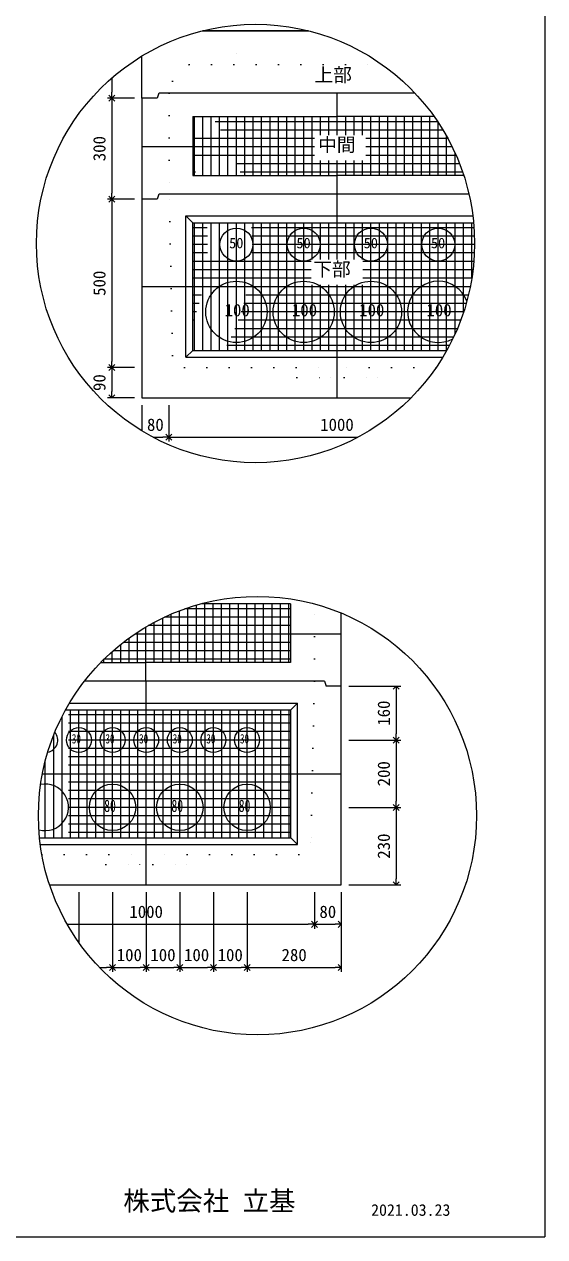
# Model space of a CAD drawing. Units: millimetres, scale not verified. Extents: x -6420 to 6420, y -3029 to 3030.
# Drawn here: x -3826 to -2340, y -2670 to 787 of the extents above; entities that cross this region are included whole.
import ezdxf
from ezdxf.enums import TextEntityAlignment as Align

# ---------------------------------------------------------------- set-up
doc = ezdxf.new("R2010")
doc.units = ezdxf.units.MM
doc.header["$LTSCALE"] = 20
for name, pattern in [('DASHED1', [1.8, 1.2, -0.6]), ('USER2', [50.8, 31.75, -6.35, 6.35, -6.35]), ('USER5', [3.185, 0.01, -3.175])]:
    doc.linetypes.add(name, pattern=pattern)
for name, color, linetype, lineweight in [('0-2_waku', 7, 'Continuous', 18), ('0-3_gaikei', 7, 'Continuous', 18), ('0-4_kakure', 7, 'DASHED1', 5), ('0-5_sunpou', 7, 'Continuous', 5), ('0-7_hole', 7, 'Continuous', 18), ('0-8_uchigawa', 6, 'Continuous', 18), ('0-D_文字１', 7, 'Continuous', 18), ('0-E_コア部分\u3000寸法補助線3', 150, 'USER2', 18), ('0-F_コア部分\u3000寸法補助線2', 150, 'USER2', 18), ('1-0_コア部分\u3000中心補助線', 1, 'Continuous', 18), ('1-1_コア部分\u3000寸法補助線', 7, 'USER2', 5), ('1-2_uchigawa2', 6, 'USER2', 18)]:
    doc.layers.add(name, color=color, linetype=linetype, lineweight=lineweight)
doc.styles.add('ＭＳ ゴシック', font='')
doc.styles.get('ＭＳ ゴシック').set_extended_font_data('MS Gothic')

# ---------------------------------------------------------------- blocks, each defined once
blk = doc.blocks.new('_Open90')
at = {"layer": '0-5_sunpou'}
blk.add_line((0, 0), (-1, 0), dxfattribs=at)
blk.add_lwpolyline([(-0.5, 0.5), (0, 0), (-0.5, -0.5)], dxfattribs=at)

msp = doc.modelspace()

# ---------------------------------------------------------------- linework, layer by layer
at = {"layer": '0-2_waku'}
for p in [(-2340, 3029.6), (-6420, -2670.4), (-6420, -2670.4), (-6420, -2670.4), (-6420, -2670.4)]:
    msp.add_line(p, (-2340, -2670.4), dxfattribs=at)
at = {"layer": '0-3_gaikei'}
for p, q in [((-3316.99, 768.75), (-3244.93, 768.75)), ((-3316.99, 768.75), (-3244.93, 768.75)), ((-3316.99, 768.75), (-3244.93, 768.75)), ((-3014.2, 768.75), (-3316.99, 768.75)), ((-3316.93, 768.75), (-3014.2, 768.75)), ((-3316.93, 768.75), (-3014.2, 768.75)), ((-3489.73, 576.75), (-3489.73, 696.76)), ((-3441.73, 591.15), (-3446.53, 576.75)), ((-2932.11, 591.15), (-3440.91, 591.15)), ((-2710.81, 591.15), (-2932.93, 591.15)), ((-3489.73, 576.75), (-3489.73, -277.65)), ((-3446.53, 576.75), (-3489.73, 576.75)), ((-3446.53, 576.75), (-3489.73, 576.75)), ((-3446.53, 288.75), (-3489.73, 288.75)), ((-3446.53, 288.75), (-3489.73, 288.75)), ((-3441.73, 303.15), (-3446.53, 288.75)), ((-2932.11, 303.15), (-3440.91, 303.15)), ((-2556.52, 303.15), (-2932.93, 303.15)), ((-3489.73, -277.65), (-2721.32, -277.65)), ((-3489.73, -277.65), (-2721.32, -277.65)), ((-3489.73, -277.65), (-2721.32, -277.65)), ((-2920.8, -1369.1), (-2920.8, -891.83)), ((-2968.8, -1085.9), (-2964, -1100.3)), ((-2920.8, -1100.3), (-2964, -1100.3))]:
    msp.add_line(p, q, dxfattribs=at)
for points in [[(-3753.21, -1666.7), (-2920.8, -1666.7), (-2920.8, -1100.3)], [(-3741.02, -1666.7), (-2920.8, -1666.7), (-2920.8, -1100.3)], [(-2968.8, -1085.9), (-3477.6, -1085.9), (-3653.68, -1085.9)]]:
    msp.add_lwpolyline(points, dxfattribs=at)
at = {"layer": '0-4_kakure', "linetype": 'USER5', "lineweight": 18}
for p, q in [((-3220.93, 768.75), (-3220.93, 784.9)), ((-3220.93, 768.75), (-3220.93, 672.75)), ((-3402.51, 624.75), (-3354.51, 672.75)), ((-3354.51, 672.75), (-2804.81, 672.75)), ((-3402.51, 624.75), (-3412.11, 591.15)), ((-3412.11, 591.15), (-3412.11, 303.15)), ((-3402.21, -157.65), (-3412.11, 303.15)), ((-3402.21, -157.65), (-3367.87, -191.25)), ((-3367.87, -191.25), (-2932.11, -191.25)), ((-3047.31, -220.05), (-3076.11, -191.25)), ((-2649.92, -191.25), (-2932.11, -191.25)), ((-2816.91, -220.05), (-2788.11, -191.25)), ((-3047.31, -220.05), (-2951.31, -220.05)), ((-2951.31, -220.05), (-2947.47, -277.65)), ((-2912.91, -220.05), (-2916.75, -277.65)), ((-2912.91, -220.05), (-2816.91, -220.05)), ((-2997.59, -1085.9), (-2997.59, -865.72)), ((-2997.59, -1085.9), (-3007.5, -1546.7)), ((-3007.5, -1546.7), (-3041.83, -1580.3)), ((-3775.24, -1580.3), (-3477.59, -1580.3)), ((-3592.79, -1609.1), (-3621.59, -1580.3)), ((-3041.83, -1580.3), (-3477.59, -1580.3)), ((-3362.39, -1609.1), (-3333.59, -1580.3)), ((-3592.79, -1609.1), (-3496.79, -1609.1)), ((-3496.79, -1609.1), (-3492.95, -1666.7)), ((-3458.39, -1609.1), (-3462.23, -1666.7)), ((-3458.39, -1609.1), (-3362.39, -1609.1))]:
    msp.add_line(p, q, dxfattribs=at)
at = {"layer": '0-5_sunpou', "color": 150, "lineweight": 18}
for p, q in [((-3575.48, 634.24), (-3575.48, 594.03)), ((-3510.85, 576.75), (-3587.96, 576.75)), ((-3531.97, 576.75), (-3587.96, 576.75)), ((-3575.48, 559.47), (-3575.48, 306.03)), ((-3510.85, 288.75), (-3587.96, 288.75)), ((-3510.85, 288.75), (-3587.96, 288.75)), ((-3575.48, 271.47), (-3575.48, -173.97)), ((-3510.85, -191.25), (-3587.96, -191.25)), ((-3531.97, -191.25), (-3587.96, -191.25)), ((-3575.48, -208.53), (-3575.48, -260.37)), ((-3510.85, -277.65), (-3587.96, -277.65)), ((-3489.73, -298.77), (-3489.73, -372.39)), ((-3412.93, -298.77), (-3412.93, -402.85)), ((-3412.93, -298.77), (-3412.93, -402.85)), ((-3458.02, -390.37), (-3430.21, -390.37)), ((-3395.65, -390.37), (-2873.17, -390.37)), ((-2899.68, -1100.3), (-2751.26, -1100.3)), ((-2763.74, -1117.58), (-2763.74, -1236.62)), ((-2899.68, -1253.9), (-2751.26, -1253.9)), ((-2899.68, -1253.9), (-2751.26, -1253.9)), ((-2763.74, -1271.18), (-2763.74, -1428.62)), ((-2899.68, -1445.9), (-2751.26, -1445.9)), ((-2899.68, -1445.9), (-2751.26, -1445.9)), ((-2763.74, -1463.18), (-2763.74, -1649.42)), ((-3669.59, -1687.82), (-3669.59, -1831.56)), ((-3573.59, -1687.82), (-3573.59, -1915.1)), ((-3573.59, -1687.82), (-3573.59, -1915.1)), ((-3477.59, -1687.82), (-3477.59, -1915.1)), ((-3477.59, -1687.82), (-3477.59, -1915.1)), ((-3381.59, -1687.82), (-3381.59, -1915.1)), ((-3381.59, -1687.82), (-3381.59, -1915.1)), ((-3285.59, -1687.82), (-3285.59, -1915.1)), ((-3285.59, -1687.82), (-3285.59, -1915.1)), ((-3189.59, -1687.82), (-3189.59, -1915.1)), ((-3189.59, -1687.82), (-3189.59, -1915.1)), ((-2997.6, -1687.82), (-2997.6, -1791.91)), ((-2997.6, -1687.82), (-2997.6, -1791.91)), ((-2920.8, -1687.82), (-2920.8, -1791.91)), ((-2920.8, -1687.82), (-2920.8, -1915.1)), ((-2899.68, -1666.7), (-2751.26, -1666.7)), ((-3702.89, -1779.43), (-3014.88, -1779.43)), ((-2980.32, -1779.43), (-2938.08, -1779.43)), ((-3610.75, -1902.62), (-3590.87, -1902.62)), ((-3556.31, -1902.62), (-3494.87, -1902.62)), ((-3460.31, -1902.62), (-3398.87, -1902.62)), ((-3364.31, -1902.62), (-3302.87, -1902.62)), ((-3268.31, -1902.62), (-3206.87, -1902.62)), ((-3172.31, -1902.62), (-2938.08, -1902.62))]:
    msp.add_line(p, q, dxfattribs=at)
for centre in [(-3165.59, 162.19), (-3159.98, -1469.43)]:
    msp.add_circle(centre, 625.17, dxfattribs=at)
at = {"layer": '0-7_hole'}
for centre, radius in [((-3220.11, 159.15), 47.04), ((-3028.11, 159.15), 47.04), ((-2836.11, 159.15), 47.04), ((-2644.11, 159.15), 47.04), ((-3220.11, -32.85), 87.36), ((-3028.11, -32.85), 87.36), ((-2836.11, -32.85), 87.36), ((-3669.59, -1253.9), 35.52), ((-3573.59, -1253.9), 35.52), ((-3477.59, -1253.9), 35.52), ((-3381.59, -1253.9), 35.52), ((-3285.59, -1253.9), 35.52), ((-3189.59, -1253.9), 35.52), ((-3573.59, -1445.9), 66.24), ((-3381.59, -1445.9), 66.24), ((-3189.59, -1445.9), 66.24)]:
    msp.add_circle(centre, radius, dxfattribs=at)
for centre, radius, start, end in [((-2644.11, -32.85), 87.36, 20.66629, 298.32089), ((-3765.59, -1253.9), 35.52, 281.59033, 39.2294), ((-3765.59, -1445.9), 66.24, 253.99064, 101.55918)]:
    msp.add_arc(centre, radius, start, end, dxfattribs=at)
at = {"layer": '0-8_uchigawa'}
for p, q in [((-3364.11, 240.75), (-3344.91, 221.55)), ((-3364.11, -162.45), (-3364.11, 240.75)), ((-3344.91, 221.55), (-2932.11, 221.55)), ((-3344.91, -143.25), (-3344.91, 221.55)), ((-2932.11, 221.55), (-2543.25, 221.55)), ((-3364.11, -162.45), (-3344.91, -143.25)), ((-3364.11, -162.45), (-2631.32, -162.45)), ((-3344.91, -143.25), (-2620.12, -143.25)), ((-3064.79, -1532.3), (-3064.79, -1167.5)), ((-3045.59, -1551.5), (-3045.59, -1148.3)), ((-3781.98, -1532.3), (-3064.79, -1532.3)), ((-3779.74, -1551.5), (-3045.59, -1551.5)), ((-3045.59, -1551.5), (-3064.79, -1532.3))]:
    msp.add_line(p, q, dxfattribs=at)
for points in [[(-3364.11, 240.75), (-2932.11, 240.75), (-2545.38, 240.75)], [(-3707.41, -1167.5), (-3477.59, -1167.5), (-3064.79, -1167.5), (-3045.59, -1148.3)], [(-3696.37, -1148.3), (-3477.59, -1148.3), (-3045.59, -1148.3)]]:
    msp.add_lwpolyline(points, dxfattribs=at)
at = {"layer": '0-E_コア部分\u3000寸法補助線3'}
for p, q in [((-3340.11, 355.95), (-3340.11, 523.95)), ((-3292.11, 355.95), (-3292.11, 523.95)), ((-3244.11, 355.95), (-3244.11, 523.95)), ((-3196.11, 355.95), (-3196.11, 523.95)), ((-3148.11, 355.95), (-3148.11, 523.95)), ((-3100.11, 355.95), (-3100.11, 523.95)), ((-3052.11, 355.95), (-3052.11, 523.95)), ((-3004.11, 355.95), (-3004.11, 523.95)), ((-2956.11, 470.92), (-2956.11, 523.95)), ((-2908.11, 470.92), (-2908.11, 523.95)), ((-2860.11, 470.92), (-2860.11, 523.95)), ((-2812.11, 355.95), (-2812.11, 523.95)), ((-2764.11, 355.95), (-2764.11, 523.95)), ((-2716.11, 355.95), (-2716.11, 523.95)), ((-2668.11, 355.95), (-2668.11, 523.95)), ((-2997.44, 461.55), (-3344.91, 461.55)), ((-2616.76, 461.55), (-2850.56, 461.55)), ((-2620.11, 355.95), (-2620.11, 467.62)), ((-2997.44, 413.55), (-3344.91, 413.55)), ((-2956.11, 355.95), (-2956.11, 399.05)), ((-2908.11, 355.95), (-2908.11, 399.05)), ((-2860.11, 355.95), (-2860.11, 399.05)), ((-2593.18, 413.55), (-2850.56, 413.55)), ((-2572.11, 355.95), (-2572.11, 358.7)), ((-3340.11, -143.25), (-3340.11, 221.55)), ((-3292.11, -143.25), (-3292.11, 221.55)), ((-3244.11, -143.25), (-3244.11, 221.55)), ((-3196.11, -143.25), (-3196.11, 221.55)), ((-3148.11, -143.25), (-3148.11, 221.55)), ((-3100.11, -143.25), (-3100.11, 221.55)), ((-3052.11, -143.25), (-3052.11, 221.55)), ((-3004.11, 116.52), (-3004.11, 221.55)), ((-2956.11, 116.52), (-2956.11, 221.55)), ((-2908.11, 116.52), (-2908.11, 221.55)), ((-2860.11, 116.52), (-2860.11, 221.55)), ((-2812.11, -143.25), (-2812.11, 221.55)), ((-2764.11, -143.25), (-2764.11, 221.55)), ((-2716.11, -143.25), (-2716.11, 221.55)), ((-2668.11, -143.25), (-2668.11, 221.55)), ((-2620.11, -143.25), (-2620.11, 221.55)), ((-2572.11, -34.33), (-2572.11, 221.55)), ((-2542.04, 207.15), (-3344.91, 207.15)), ((-2540.43, 159.15), (-3344.91, 159.15)), ((-3006.28, 111.15), (-3344.91, 111.15)), ((-2542.51, 111.15), (-2859.39, 111.15)), ((-3006.28, 63.15), (-3344.91, 63.15)), ((-3004.11, -143.25), (-3004.11, 44.65)), ((-2956.11, -143.25), (-2956.11, 44.65)), ((-2908.11, -143.25), (-2908.11, 44.65)), ((-2860.11, -143.25), (-2860.11, 44.65)), ((-2548.32, 63.15), (-2859.39, 63.15)), ((-2557.96, 15.15), (-3344.91, 15.15)), ((-2571.63, -32.85), (-3344.91, -32.85)), ((-2589.6, -80.85), (-3344.91, -80.85)), ((-2612.3, -128.85), (-3344.91, -128.85)), ((-3406.41, -1033.1), (-3406.41, -894.88)), ((-3358.41, -1033.1), (-3358.41, -876.59)), ((-3310.41, -1033.1), (-3310.41, -865.1)), ((-3262.41, -1033.1), (-3262.41, -865.1)), ((-3214.41, -1033.1), (-3214.41, -865.1)), ((-3166.41, -1033.1), (-3166.41, -865.1)), ((-3118.41, -1033.1), (-3118.41, -865.1)), ((-3070.41, -1033.1), (-3070.41, -865.1)), ((-3065.61, -927.5), (-3471.67, -927.5)), ((-3454.41, -1033.1), (-3454.41, -917.94)), ((-3502.41, -1033.1), (-3502.41, -946.39)), ((-3550.41, -1033.1), (-3550.41, -981.17)), ((-3065.61, -975.5), (-3543.22, -975.5)), ((-3598.41, -1033.1), (-3598.41, -1023.77)), ((-3693.59, -1532.3), (-3693.59, -1167.5)), ((-3645.59, -1532.3), (-3645.59, -1167.5)), ((-3597.59, -1532.3), (-3597.59, -1167.5)), ((-3549.59, -1532.3), (-3549.59, -1167.5)), ((-3501.59, -1532.3), (-3501.59, -1167.5)), ((-3453.59, -1532.3), (-3453.59, -1167.5)), ((-3405.59, -1532.3), (-3405.59, -1167.5)), ((-3357.59, -1532.3), (-3357.59, -1167.5)), ((-3309.59, -1532.3), (-3309.59, -1167.5)), ((-3261.59, -1532.3), (-3261.59, -1167.5)), ((-3213.59, -1532.3), (-3213.59, -1167.5)), ((-3165.59, -1532.3), (-3165.59, -1167.5)), ((-3117.59, -1532.3), (-3117.59, -1167.5)), ((-3069.59, -1532.3), (-3069.59, -1167.5)), ((-3064.79, -1181.9), (-3715.11, -1181.9)), ((-3741.59, -1532.3), (-3741.59, -1240.16)), ((-3064.79, -1229.9), (-3737.45, -1229.9)), ((-3064.79, -1277.9), (-3755.09, -1277.9)), ((-3064.79, -1325.9), (-3768.45, -1325.9)), ((-3064.79, -1373.9), (-3777.81, -1373.9)), ((-3064.79, -1421.9), (-3783.34, -1421.9)), ((-3064.79, -1469.9), (-3785.15, -1469.9)), ((-3064.79, -1517.9), (-3783.27, -1517.9))]:
    msp.add_line(p, q, dxfattribs=at)
at = {"layer": '0-F_コア部分\u3000寸法補助線2'}
for p, q in [((-3316.11, 355.95), (-3316.11, 523.95)), ((-3268.11, 355.95), (-3268.11, 523.95)), ((-3220.11, 355.95), (-3220.11, 523.95)), ((-3172.11, 355.95), (-3172.11, 523.95)), ((-3076.11, 355.95), (-3076.11, 523.95)), ((-2980.11, 470.92), (-2980.11, 523.95)), ((-2884.11, 470.92), (-2884.11, 523.95)), ((-2788.11, 355.95), (-2788.11, 523.95)), ((-2692.11, 355.95), (-2692.11, 523.95)), ((-2630.55, 485.55), (-3344.91, 485.55)), ((-2596.11, 355.95), (-2596.11, 420.12)), ((-2583.23, 389.55), (-3344.91, 389.55)), ((-2980.11, 355.95), (-2980.11, 399.05)), ((-2884.11, 355.95), (-2884.11, 399.05)), ((-3268.11, -143.25), (-3268.11, 221.55)), ((-3220.11, -143.25), (-3220.11, 221.55)), ((-3172.11, -143.25), (-3172.11, 221.55)), ((-3076.11, -143.25), (-3076.11, 221.55)), ((-2980.11, 116.52), (-2980.11, 221.55)), ((-2884.11, 116.52), (-2884.11, 221.55)), ((-2788.11, -143.25), (-2788.11, 221.55)), ((-2692.11, -143.25), (-2692.11, 221.55)), ((-2596.11, -95.75), (-2596.11, 221.55)), ((-2540.78, 183.15), (-3344.91, 183.15)), ((-3006.28, 87.15), (-3344.91, 87.15)), ((-2544.95, 87.15), (-2859.39, 87.15)), ((-2980.11, -143.25), (-2980.11, 44.65)), ((-2884.11, -143.25), (-2884.11, 44.65)), ((-2564.28, -8.85), (-3344.91, -8.85)), ((-2600.33, -104.85), (-3344.91, -104.85)), ((-3334.41, -1033.1), (-3334.41, -869.09)), ((-3238.41, -1033.1), (-3238.41, -865.1)), ((-3142.41, -1033.1), (-3142.41, -865.1)), ((-3430.41, -1033.1), (-3430.41, -905.78)), ((-3065.61, -903.5), (-3425.61, -903.5)), ((-3526.41, -1033.1), (-3526.41, -962.91)), ((-3065.61, -999.5), (-3572.3, -999.5)), ((-3621.59, -1532.3), (-3621.59, -1167.5)), ((-3525.59, -1532.3), (-3525.59, -1167.5)), ((-3429.59, -1532.3), (-3429.59, -1167.5)), ((-3333.59, -1532.3), (-3333.59, -1167.5)), ((-3237.59, -1532.3), (-3237.59, -1167.5)), ((-3141.59, -1532.3), (-3141.59, -1167.5)), ((-3064.79, -1205.9), (-3726.89, -1205.9)), ((-3717.59, -1532.3), (-3717.59, -1186.76)), ((-3064.79, -1301.9), (-3762.29, -1301.9)), ((-3765.59, -1532.3), (-3765.59, -1314.28)), ((-3064.79, -1397.9), (-3781.05, -1397.9)), ((-3064.79, -1493.9), (-3784.67, -1493.9))]:
    msp.add_line(p, q, dxfattribs=at)
at = {"layer": '1-0_コア部分\u3000中心補助線'}
for p, q in [((-2932.11, 470.92), (-2932.11, 591.15)), ((-2997.44, 437.55), (-3489.73, 437.55)), ((-2604.33, 437.55), (-2850.56, 437.55)), ((-2932.11, 303.15), (-2932.11, 399.05)), ((-2932.11, 116.52), (-2932.11, 303.15)), ((-3488.91, 39.15), (-2552.65, 39.15)), ((-2932.11, -277.65), (-2932.11, 44.65)), ((-3478.41, -1085.9), (-3478.41, -931.44)), ((-2922.43, -951.5), (-3510.1, -951.5)), ((-3477.59, -1666.7), (-3477.59, -1085.9)), ((-3773.62, -1349.9), (-2920.79, -1349.9))]:
    msp.add_line(p, q, dxfattribs=at)
at = {"layer": '1-1_コア部分\u3000寸法補助線'}
for p, q in [((-3316.11, 355.95), (-3316.11, 523.95)), ((-3220.11, 355.95), (-3220.11, 523.95)), ((-3124.11, 355.95), (-3124.11, 523.95)), ((-3028.11, 355.95), (-3028.11, 523.95)), ((-2836.11, 355.95), (-2836.11, 523.95)), ((-2740.11, 355.95), (-2740.11, 523.95)), ((-2645.81, 509.55), (-3344.91, 509.55)), ((-2644.11, 355.95), (-2644.11, 507)), ((-2574.43, 365.55), (-3344.91, 365.55)), ((-3316.11, -143.25), (-3316.11, 221.55)), ((-3220.11, -143.25), (-3220.11, 221.55)), ((-3124.11, -143.25), (-3124.11, 221.55)), ((-3028.11, -143.25), (-3028.11, 221.55)), ((-2836.11, -143.25), (-2836.11, 221.55)), ((-2740.11, -143.25), (-2740.11, 221.55)), ((-2644.11, -143.25), (-2644.11, 221.55)), ((-2548.11, 64.44), (-2548.11, 221.55)), ((-2541.01, 135.15), (-3344.91, 135.15)), ((-2580.05, -56.85), (-3344.91, -56.85)), ((-3382.41, -1033.1), (-3382.41, -885.17)), ((-3065.61, -879.5), (-3366.91, -879.5)), ((-3286.41, -1033.1), (-3286.41, -865.1)), ((-3190.41, -1033.1), (-3190.41, -865.1)), ((-3094.41, -1033.1), (-3094.41, -865.1)), ((-3574.41, -1033.1), (-3574.41, -1001.37)), ((-3065.61, -1023.5), (-3598.14, -1023.5)), ((-3669.59, -1532.3), (-3669.59, -1167.5)), ((-3573.59, -1532.3), (-3573.59, -1167.5)), ((-3381.59, -1532.3), (-3381.59, -1167.5)), ((-3285.59, -1532.3), (-3285.59, -1167.5)), ((-3189.59, -1532.3), (-3189.59, -1167.5)), ((-3093.59, -1532.3), (-3093.59, -1167.5)), ((-3064.79, -1253.9), (-3746.83, -1253.9)), ((-3765.59, -1532.3), (-3765.59, -1314.28)), ((-3064.79, -1445.9), (-3784.71, -1445.9))]:
    msp.add_line(p, q, dxfattribs=at)
at = {"layer": '1-2_uchigawa2'}
for p, q in [((-3344.91, 523.95), (-2932.11, 523.95)), ((-3344.91, 523.95), (-3344.91, 355.95)), ((-2655.73, 523.95), (-2932.11, 523.95)), ((-3344.91, 355.95), (-2932.11, 355.95)), ((-2571.21, 355.95), (-2932.11, 355.95)), ((-3065.61, -865.1), (-3320.05, -865.1)), ((-3065.61, -865.1), (-3065.61, -1033.1)), ((-3607.7, -1033.1), (-3478.41, -1033.1)), ((-3065.61, -1033.1), (-3478.41, -1033.1))]:
    msp.add_line(p, q, dxfattribs=at)

# ---------------------------------------------------------------- block references
at = {"layer": '0-5_sunpou', "xscale": 17.28, "yscale": 17.28}
for p, rotation in [((-3575.48, 576.75), 270), ((-3575.48, 576.75), 90), ((-3575.48, 288.75), 270), ((-3575.48, 288.75), 90), ((-3575.48, -191.25), 270), ((-3575.48, -191.25), 90), ((-3575.48, -277.65), 270), ((-3412.93, -390.37), 180), ((-2763.74, -1100.3), 90), ((-2763.74, -1253.9), 270), ((-2763.74, -1253.9), 90), ((-2763.74, -1445.9), 270), ((-2763.74, -1445.9), 90), ((-2763.74, -1666.7), 270), ((-2997.6, -1779.43), 180), ((-3573.59, -1902.62), 180), ((-3477.59, -1902.62), 180), ((-3381.59, -1902.62), 180), ((-3285.59, -1902.62), 180), ((-3189.59, -1902.62), 180)]:
    msp.add_blockref('_Open90', p, dxfattribs=dict(at, rotation=rotation))
for p in [(-3412.93, -390.37), (-2997.6, -1779.43), (-2920.8, -1779.43), (-3573.59, -1902.62), (-3477.59, -1902.62), (-3381.59, -1902.62), (-3285.59, -1902.62), (-3189.59, -1902.62), (-2920.8, -1902.62)]:
    msp.add_blockref('_Open90', p, dxfattribs=at)

# ---------------------------------------------------------------- texts
at = {"layer": '0-5_sunpou', "style": 'ＭＳ ゴシック'}
for s, p in [('300', (-3583.16, 396.75)), ('500', (-3583.16, 12.75)), ('90', (-3583.16, -258.45)), ('160', (-2771.42, -1213.1)), ('200', (-2771.42, -1385.9)), ('230', (-2771.42, -1592.3))]:
    msp.add_text(s, height=35.19, rotation=90, dxfattribs=at).set_placement(p, align=Align.BOTTOM_LEFT)
for s, p in [('80', (-3475.33, -382.69)), ('1000', (-2980.93, -382.69)), ('1000', (-3525.6, -1771.75)), ('80', (-2983.2, -1771.75)), ('100', (-3561.59, -1894.94)), ('100', (-3465.59, -1894.94)), ('100', (-3369.59, -1894.94)), ('100', (-3273.59, -1894.94)), ('280', (-3091.2, -1894.94))]:
    msp.add_text(s, height=35.19, dxfattribs=at).set_placement(p, align=Align.BOTTOM_LEFT)
at = {"layer": '0-D_文字１', "style": 'ＭＳ ゴシック'}
for s, height, p in [('上部', 39.1, (-2997.19, 611.9)), ('中間', 39.1, (-2986.89, 412.61)), ('50', 29.91, (-3240.84, 139.62)), ('50', 29.91, (-3048.84, 139.62)), ('50', 29.91, (-2856.84, 139.62)), ('50', 29.91, (-2664.84, 139.62)), ('下部', 39.1, (-3000.53, 57.6)), ('100', 35.19, (-3253.66, -56.06)), ('100', 35.19, (-3061.66, -56.06)), ('100', 35.19, (-2869.66, -56.06)), ('100', 35.19, (-2677.66, -56.06)), ('株式会社 立基', 55.43, (-3542.97, -2612.42)), ('2021.03.23', 33.26, (-2835.62, -2620.7))]:
    msp.add_text(s, height=height, dxfattribs=at).set_placement(p, align=Align.BOTTOM_LEFT)
at = {"layer": '0-D_文字１', "style": 'ＭＳ ゴシック', "width": 0.7}
for s, height, p in [('30', 26.92, (-3689.76, -1271.7)), ('30', 26.92, (-3593.76, -1271.7)), ('30', 26.92, (-3497.76, -1271.7)), ('30', 26.92, (-3401.76, -1271.7)), ('30', 26.92, (-3305.76, -1271.7)), ('30', 26.92, (-3209.76, -1271.7)), ('80', 35.19, (-3597.66, -1469.6)), ('80', 35.19, (-3405.66, -1469.6)), ('80', 35.19, (-3213.66, -1469.6))]:
    msp.add_text(s, height=height, dxfattribs=at).set_placement(p, align=Align.BOTTOM_LEFT)

doc.saveas('drawing.dxf')
